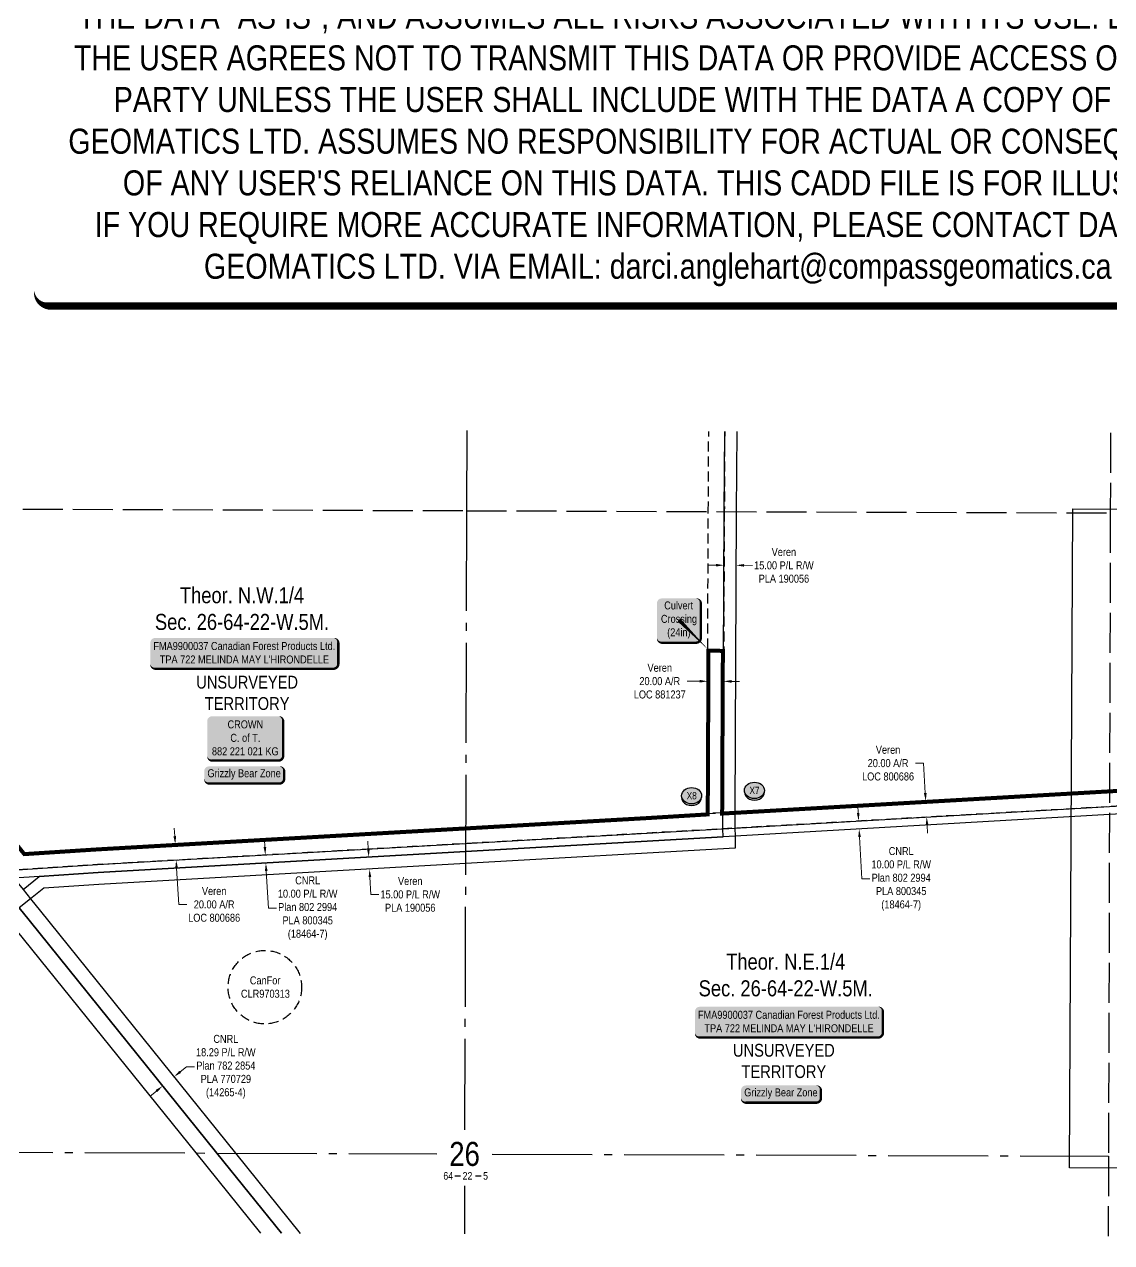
# Model space of a CAD drawing. Extents: x 482762 to 489477, y 6046532 to 6050797.
# Drawn here: x 485562 to 486922, y 6046533 to 6048056 of the extents above; entities that cross this region are included whole.
import ezdxf
from ezdxf.enums import TextEntityAlignment as Align

# ---------------------------------------------------------------- set-up
doc = ezdxf.new("R2010")
doc.units = 0
doc.header["$LTSCALE"] = 5
doc.header["$PDSIZE"] = 0.5
for name, pattern in [('foc-ACCESSROAD', [3.75, 2.5, -1.25]), ('foc-QUARTERLINE', [33, 25, -3, 2, -3]), ('foc-UNSURVEYED', [12.5, 10, -2.5])]:
    doc.linetypes.add(name, pattern=pattern)
doc.layers.get('Defpoints').update_dxf_attribs({"color": 9})
for name, color, linetype in [('10', 1, 'Continuous'), ('9', 3, 'Continuous'), ('AS-OWNER', 7, 'Continuous'), ('AS-PHOTO', 7, 'Continuous'), ('AS-SURFACE IMPACT', 7, 'Continuous'), ('AS-WILDLIFE-BLOCK', 131, 'Continuous'), ('C-AR', 13, 'foc-ACCESSROAD'), ('C-RW', 13, 'Continuous'), ('C-SYMBOL', 7, 'Continuous'), ('CG-NOTES', 7, 'Continuous'), ('F-RW', 190, 'Continuous'), ('F-WS', 190, 'foc-ACCESSROAD'), ('L-QSEC', 8, 'foc-QUARTERLINE'), ('L-SECLBL', 7, 'Continuous'), ('L-UNS-T', 3, 'Continuous'), ('L-USEC', 7, 'foc-UNSURVEYED'), ('P-CROSSINGS', 250, 'Continuous'), ('P-PROPOSED', 10, 'Continuous'), ('T-WATER-T', 170, 'Continuous')]:
    doc.layers.add(name, color=color, linetype=linetype)
for name, color, linetype, lineweight in [('C-AR-T', 13, 'Continuous', 9), ('F-RW-T', 190, 'Continuous', 9), ('F-WS-T', 190, 'Continuous', 9)]:
    doc.layers.add(name, color=color, linetype=linetype, lineweight=lineweight)
doc.layers.add('DISCLAIMER', color=7, linetype='Continuous', plot=False)
doc.styles.add('175L', font='ARIALN.TTF', dxfattribs={"height": 20})
doc.styles.add('80', font='ARIALN.TTF', dxfattribs={"height": 10})
doc.styles.add('80CG', font='ARIALN.TTF', dxfattribs={"height": 10})
doc.styles.add('80L', font='ARIALN.TTF', dxfattribs={"height": 10})
doc.styles.add('Crossing', font='ARIALN.TTF', dxfattribs={"height": 10})
doc.styles.add('SIMPLEX', font='ARIALN.TTF')
doc.dimstyles.new('Compass 5 000', dxfattribs={"dimscale": 5, "dimtxt": 9, "dimasz": 2, "dimexe": 0.2, "dimexo": 0.0625, "dimgap": 0.5, "dimtad": 0, "dimtih": 1, "dimtoh": 1, "dimzin": 0, "dimdsep": 46, "dimtxsty": '80CG', "dimcen": 0.1, "dimse1": 1, "dimse2": 1, "dimclrd": 256, "dimclrt": 256, "dimaunit": 1, "dimadec": 4, "dimazin": 0, "dimtfac": 0.06, "dimtofl": 0, "dimtmove": 0, "dimatfit": 1, "dimfxl": 0.2, "dimtolj": 1, "dimtzin": 0, "dimlwd": -1, "dimarcsym": 0})
picture_1 = doc.add_image_def('image1.png', size_in_pixel=(834, 764))

# ---------------------------------------------------------------- blocks, each defined once
blk = doc.blocks.new('L-SECLBL')
at = {"layer": '9', "color": 7}
for p, q in [((-5.1, -27.8), (-12.3, -27.8)), ((20.7, -27.8), (13.5, -27.8))]:
    blk.add_line(p, q, dxfattribs=at)
at = {"layer": '10', "color": 2, "style": 'SIMPLEX'}
blk.add_attdef('SEC', text='', height=30, dxfattribs=at).set_placement((0, 0), align=Align.MIDDLE)
at = {"layer": '10', "color": 5, "style": '80L'}
blk.add_attdef('TWP', text='', height=9.5, dxfattribs=at).set_placement((-14.4, -27.4), align=Align.MIDDLE_RIGHT)
blk.add_attdef('RGE', text='', height=9.5, dxfattribs=at).set_placement((3.6, -27.4), align=Align.MIDDLE_CENTER)
blk.add_attdef('MER', text='', height=9.5, dxfattribs=at).set_placement((23.2, -27.4), align=Align.MIDDLE_LEFT)
blk = doc.blocks.new('*U677')
h = blk.add_hatch(color=255)
edge = h.paths.add_edge_path()
edge.add_line((-111.5, -20), (111.5, -20))
edge.add_arc((111.5, -14), 6, 270, 360)
edge.add_line((117.5, -14), (117.5, 12.5))
edge.add_arc((111.5, 12.5), 6, 0, 90)
edge.add_line((111.5, 18.5), (-111.5, 18.5))
edge.add_arc((-111.5, 12.5), 6, 90, 180)
edge.add_line((-117.5, 12.5), (-117.5, -14))
edge.add_arc((-111.5, -14), 6, 180, 270)
at = {"color": 44, "flags": 128}
blk.add_lwpolyline([(-111.5, -20, 3, 3, 0), (111.5, -20, 3, 3, 0.414214), (117.5, -14, 3, 3, 0), (117.5, 12.5, 3, 0, 0.414214), (111.5, 18.5, 0, 0, 0), (-111.5, 18.5, 0, 0, 0.414214), (-117.5, 12.5, 0, 0, 0), (-117.5, -14, 0, 3, 0.414214)], format="xyseb", close=True, dxfattribs=at)
at = {"color": 44, "style": '80'}
blk.add_attdef('ENTER_TEXT_001', (-36, -5), '', height=10, dxfattribs=at)
blk = doc.blocks.new('*D688')
at = {"layer": 'C-AR-T', "transparency": 16777216}
for p, q in [((486686.5, 6047132.4), (486676.5, 6047132.4)), ((486688.6, 6047095), (486686.5, 6047132.4)), ((486690.9, 6047055), (486691.5, 6047045))]:
    blk.add_line(p, q, dxfattribs=at)
for points in [[(486690.3, 6047095), (486686.9, 6047094.9), (486689.2, 6047085)], [(486692.6, 6047055.1), (486689.2, 6047054.9), (486690.3, 6047065)]]:
    blk.add_solid(points, dxfattribs=at)
at = {"layer": 'Defpoints', "color": 0, "transparency": 16777216}
for p in [(486669.3, 6047083.8), (486689.2, 6047085), (486670.5, 6047063.8)]:
    blk.add_point(p, dxfattribs=at)
at = {"layer": 'C-AR-T', "transparency": 16777216, "insert": (486642.1, 6047132.4), "char_height": 10, "attachment_point": 5, "style": '80CG'}
blk.add_mtext('\\A1;Veren\\P20.00 A/R\\PLOC 800686', dxfattribs=at)
blk = doc.blocks.new('*D689')
at = {"layer": 'C-AR-T', "transparency": 16777216}
for p, q in [((486406.5, 6047234.8), (486391, 6047234.9)), ((486446.4, 6047234.6), (486456.4, 6047234.6))]:
    blk.add_line(p, q, dxfattribs=at)
for points in [[(486406.5, 6047236.5), (486406.4, 6047233.1), (486416.5, 6047234.7)], [(486446.5, 6047236.3), (486446.4, 6047232.9), (486436.4, 6047234.7)]]:
    blk.add_solid(points, dxfattribs=at)
at = {"layer": 'Defpoints', "color": 0, "transparency": 16777216}
for p in [(486416.5, 6047236.8), (486436.4, 6047234.7), (486436.5, 6047236.7)]:
    blk.add_point(p, dxfattribs=at)
at = {"layer": 'C-AR-T', "transparency": 16777216, "insert": (486356.7, 6047234.9), "char_height": 10, "attachment_point": 5, "style": '80CG'}
blk.add_mtext('\\A1;Veren\\P20.00 A/R\\PLOC 881237', dxfattribs=at)
blk = doc.blocks.new('*D690')
at = {"layer": 'C-AR-T', "transparency": 16777216}
for p, q in [((486427.1, 6047379.8), (486417.1, 6047379.9)), ((486462.1, 6047379.7), (486472.8, 6047379.6))]:
    blk.add_line(p, q, dxfattribs=at)
for points in [[(486427.1, 6047381.5), (486427.1, 6047378.2), (486437.1, 6047379.8)], [(486462.1, 6047381.3), (486462.1, 6047378), (486452.1, 6047379.7)]]:
    blk.add_solid(points, dxfattribs=at)
at = {"layer": 'Defpoints', "color": 0, "transparency": 16777216}
for p in [(486437.1, 6047379.8), (486437, 6047347.9), (486452, 6047347.8)]:
    blk.add_point(p, dxfattribs=at)
at = {"layer": 'C-AR-T', "transparency": 16777216, "insert": (486511.9, 6047379.6), "char_height": 10, "attachment_point": 5, "style": '80CG'}
blk.add_mtext('\\A1;Veren\\P15.00 P/L R/W\\PPLA 190056', dxfattribs=at)
blk = doc.blocks.new('*D691')
at = {"layer": 'Defpoints', "color": 0, "transparency": 16777216}
for p in [(486605.9, 6047050.1), (486615.8, 6047060.7), (486616.4, 6047050.7)]:
    blk.add_point(p, dxfattribs=at)
at = {"layer": 'F-RW-T', "transparency": 16777216}
for p, q in [((486604.7, 6047070.1), (486604.2, 6047080)), ((486606.5, 6047040.2), (486609.5, 6046987.7)), ((486609.5, 6046987.7), (486619.5, 6046987.7))]:
    blk.add_line(p, q, dxfattribs=at)
for points in [[(486606.4, 6047070.2), (486603.1, 6047070), (486605.3, 6047060.1)], [(486608.1, 6047040.2), (486604.8, 6047040.1), (486605.9, 6047050.1)]]:
    blk.add_solid(points, dxfattribs=at)
at = {"layer": 'F-RW-T', "transparency": 16777216, "insert": (486658.5, 6046987.7), "char_height": 10, "attachment_point": 5, "style": '80CG'}
blk.add_mtext('\\A1;CNRL\\P10.00 P/L R/W\\PPlan 802 2994\\PPLA 800345\\P(18464-7)', dxfattribs=at)
blk = doc.blocks.new('*U670')
h = blk.add_hatch(color=255)
edge = h.paths.add_edge_path()
edge.add_line((-41.5, -28.5), (41.5, -28.5))
edge.add_arc((41.5, -22.5), 6, 270, 360)
edge.add_line((47.5, -22.5), (47.5, 21))
edge.add_arc((41.5, 21), 6, 0, 90)
edge.add_line((41.5, 27), (-41.5, 27))
edge.add_arc((-41.5, 21), 6, 90, 180)
edge.add_line((-47.5, 21), (-47.5, -22.5))
edge.add_arc((-41.5, -22.5), 6, 180, 270)
at = {"color": 14, "flags": 128}
blk.add_lwpolyline([(-41.5, -28.5, 3, 3, 0), (41.5, -28.5, 3, 3, 0.414214), (47.5, -22.5, 3, 3, 0), (47.5, 21, 3, 0, 0.414214), (41.5, 27, 0, 0, 0), (-41.5, 27, 0, 0, 0.414214), (-47.5, 21, 0, 0, 0), (-47.5, -22.5, 0, 3, 0.414214)], format="xyseb", close=True, dxfattribs=at)
at = {"color": 14, "style": '80'}
blk.add_attdef('ENTER_TEXT_001', (-26.8, -4.9), '', height=10, dxfattribs=at)
blk = doc.blocks.new('*D692')
at = {"layer": 'C-AR-T', "transparency": 16777216}
for p, q in [((485750.5, 6047041.1), (485749.9, 6047051.1)), ((485752.8, 6047001.2), (485755.4, 6046955.8)), ((485755.4, 6046955.8), (485765.4, 6046955.8))]:
    blk.add_line(p, q, dxfattribs=at)
for points in [[(485752.2, 6047041.2), (485748.8, 6047041), (485751.1, 6047031.1)], [(485754.5, 6047001.3), (485751.1, 6047001.1), (485752.2, 6047011.2)]]:
    blk.add_solid(points, dxfattribs=at)
at = {"layer": 'Defpoints', "color": 0, "transparency": 16777216}
for p in [(485780, 6047032.8), (485752.2, 6047011.2), (485781.2, 6047012.9)]:
    blk.add_point(p, dxfattribs=at)
at = {"layer": 'C-AR-T', "transparency": 16777216, "insert": (485799.7, 6046955.8), "char_height": 10, "attachment_point": 5, "style": '80CG'}
blk.add_mtext('\\A1;Veren\\P20.00 A/R\\PLOC 800686', dxfattribs=at)
blk = doc.blocks.new('*D694')
at = {"layer": 'C-AR-T', "transparency": 16777216}
for p, q in [((485992.4, 6047025), (485991.9, 6047035)), ((485994.5, 6046990), (485995.7, 6046968.3)), ((485995.7, 6046968.3), (486005.7, 6046968.3))]:
    blk.add_line(p, q, dxfattribs=at)
for points in [[(485994.1, 6047025.1), (485990.8, 6047024.9), (485993, 6047015)], [(485996.1, 6046990.1), (485992.8, 6046989.9), (485993.9, 6047000)]]:
    blk.add_solid(points, dxfattribs=at)
at = {"layer": 'Defpoints', "color": 0, "transparency": 16777216}
for p in [(486021.4, 6047016.6), (485993.9, 6047000), (486022.3, 6047001.7)]:
    blk.add_point(p, dxfattribs=at)
at = {"layer": 'C-AR-T', "transparency": 16777216, "insert": (486044.8, 6046968.3), "char_height": 10, "attachment_point": 5, "style": '80CG'}
blk.add_mtext('\\A1;Veren\\P15.00 P/L R/W\\PPLA 190056', dxfattribs=at)
blk = doc.blocks.new('*D696')
at = {"layer": 'Defpoints', "color": 0, "transparency": 16777216}
for p in [(485749.6, 6046740.4), (485756.4, 6046731.9), (485742.2, 6046720.5)]:
    blk.add_point(p, dxfattribs=at)
at = {"layer": 'F-RW-T', "transparency": 16777216}
for p, q in [((485757.4, 6046746.6), (485765.2, 6046752.9)), ((485765.2, 6046752.9), (485775.2, 6046752.9)), ((485727.6, 6046722.6), (485719.8, 6046716.3))]:
    blk.add_line(p, q, dxfattribs=at)
for points in [[(485756.3, 6046747.9), (485758.4, 6046745.3), (485749.6, 6046740.4)], [(485726.5, 6046723.9), (485728.6, 6046721.3), (485735.4, 6046728.9)]]:
    blk.add_solid(points, dxfattribs=at)
at = {"layer": 'F-RW-T', "transparency": 16777216, "insert": (485814.3, 6046752.9), "char_height": 10, "attachment_point": 5, "style": '80CG'}
blk.add_mtext('\\A1;CNRL\\P18.29 P/L R/W\\PPlan 782 2854\\PPLA 770729\\P(14265-4)', dxfattribs=at)
blk = doc.blocks.new('*D697')
at = {"layer": 'Defpoints', "color": 0, "transparency": 16777216}
for p in [(485897.1, 6047019.5), (485864.3, 6047007.6), (485897.7, 6047009.5)]:
    blk.add_point(p, dxfattribs=at)
at = {"layer": 'F-RW-T', "transparency": 16777216}
for p, q in [((485863.2, 6047027.6), (485862.6, 6047037.6)), ((485864.9, 6046997.6), (485867.5, 6046951.1)), ((485867.5, 6046951.1), (485877.5, 6046951.1))]:
    blk.add_line(p, q, dxfattribs=at)
for points in [[(485864.8, 6047027.7), (485861.5, 6047027.5), (485863.7, 6047017.6)], [(485866.5, 6046997.7), (485863.2, 6046997.5), (485864.3, 6047007.6)]]:
    blk.add_solid(points, dxfattribs=at)
at = {"layer": 'F-RW-T', "transparency": 16777216, "insert": (485916.6, 6046951.1), "char_height": 10, "attachment_point": 5, "style": '80CG'}
blk.add_mtext('\\A1;CNRL\\P10.00 P/L R/W\\PPlan 802 2994\\PPLA 800345\\P(18464-7)', dxfattribs=at)
blk = doc.blocks.new('*U775')
h = blk.add_hatch(color=254)
edge = h.paths.add_edge_path()
edge.add_line((-21.5, -28.5), (21.5, -28.5))
edge.add_arc((21.5, -22.5), 6, 270, 360)
edge.add_line((27.5, -22.5), (27.5, 21))
edge.add_arc((21.5, 21), 6, 0, 90)
edge.add_line((21.5, 27), (-21.5, 27))
edge.add_arc((-21.5, 21), 6, 90, 180)
edge.add_line((-27.5, 21), (-27.5, -22.5))
edge.add_arc((-21.5, -22.5), 6, 180, 270)
at = {"color": 160, "flags": 128}
blk.add_lwpolyline([(-21.5, -28.5, 3, 3, 0), (21.5, -28.5, 3, 3, 0.414214), (27.5, -22.5, 3, 3, 0), (27.5, 21, 3, 0, 0.414214), (21.5, 27, 0, 0, 0), (-21.5, 27, 0, 0, 0.414214), (-27.5, 21, 0, 0, 0), (-27.5, -22.5, 0, 3, 0.414214)], format="xyseb", close=True, dxfattribs=at)
at = {"color": 160, "style": '80'}
blk.add_attdef('ENTER_TEXT_001', (-26.8, -4.9), '', height=10, dxfattribs=at)
blk = doc.blocks.new('xing2')
h = blk.add_hatch(color=50)
h.dxf.hatch_style = 1
edge = h.paths.add_edge_path()
edge.add_ellipse((0, 0), major_axis=(-12.5, 0), ratio=0.816297, start_angle=0, end_angle=360)
h = blk.add_hatch(color=250)
h.dxf.hatch_style = 1
edge = h.paths.add_edge_path()
edge.add_ellipse((0, -2), major_axis=(-12.5, 0), ratio=0.816297, start_angle=0, end_angle=180)
edge.add_line((12.5, -2), (12.5, 0))
edge.add_ellipse((0, 0), major_axis=(-12.5, 0), ratio=0.816297, start_angle=0, end_angle=180, ccw=False)
edge.add_line((-12.5, 0), (-12.5, -2))
at = {"color": 250}
blk.add_ellipse((0, 0), major_axis=(-12.5, 0), ratio=0.816297, dxfattribs=at)
blk.add_ellipse((0, -2), major_axis=(-12.5, 0), ratio=0.816297, start_param=0, end_param=3.141593, dxfattribs=at)
at = {"color": 250, "style": 'Crossing'}
blk.add_attdef('CROSSING', text='', height=9, dxfattribs=at).set_placement((0.1, 0), align=Align.MIDDLE_CENTER)
at = {"color": 250, "style": 'Crossing', "flags": 1}
for tag, p in [('OWNER', (0.1, -12.5)), ('DESCRIPTION', (0.1, -25.8)), ('LOCATION', (0.1, -39.3)), ('DWG_REF', (0.1, -52.8))]:
    blk.add_attdef(tag, text='', height=9, dxfattribs=at).set_placement(p, align=Align.MIDDLE_CENTER)
blk = doc.blocks.new('*U816')
h = blk.add_hatch(color=255)
edge = h.paths.add_edge_path()
edge.add_line((-44, -11.5), (44, -11.5))
edge.add_arc((44, -5.5), 6, 270, 360)
edge.add_line((50, -5.5), (50, 4))
edge.add_arc((44, 4), 6, 0, 90)
edge.add_line((44, 10), (-44, 10))
edge.add_arc((-44, 4), 6, 90, 180)
edge.add_line((-50, 4), (-50, -5.5))
edge.add_arc((-44, -5.5), 6, 180, 270)
at = {"color": 131, "flags": 128}
blk.add_lwpolyline([(-44, -11.5, 3, 3, 0), (44, -11.5, 3, 3, 0.414214), (50, -5.5, 3, 3, 0), (50, 4, 3, 0, 0.414214), (44, 10, 0, 0, 0), (-44, 10, 0, 0, 0.414214), (-50, 4, 0, 0, 0), (-50, -5.5, 0, 3, 0.414214)], format="xyseb", close=True, dxfattribs=at)
at = {"color": 131, "style": '80'}
blk.add_attdef('ENTER_TEXT_001', (-36, -5), '', height=10, dxfattribs=at)
blk = doc.blocks.new('Disclaimer_Legal')
at = {"layer": 'DISCLAIMER', "color": 254, "flags": 128}
blk.add_lwpolyline([(-3612.9, -1104.6, 37.5, 37.5, 0), (4096.1, -1104.6, 37.5, 37.5, 0.414214), (4171.1, -1029.6, 37.5, 37.5, 0), (4171.1, 2078.7, 37.5, 0, 0.414214), (4096.1, 2153.7, 0, 0, 0), (-3612.9, 2153.7, 0, 0, 0.414214), (-3687.9, 2078.7, 0, 0, 0), (-3687.9, -1029.6, 0, 37.5, 0.414214)], format="xyseb", close=True, dxfattribs=at)
at = {"layer": 'DISCLAIMER', "color": 254, "insert": (241.6, 533.9), "char_height": 125, "width": 7717.568, "attachment_point": 5, "style": '80'}
blk.add_mtext('NOTICE TO THE CORPORATION, PERSON &/OR PERSONS REGARDING THIS COMPUTER AIDED DESIGN AND DRAFTING (CADD) FILES. ACCEPTANCE OF THE CADD DATA IS BASED ON THE FOLLOWING DISCLAIMER WHICH COVERS ALL CADD DATA RECIEVED FROM COMPASS GEOMATICS LTD.\\P{\\fArial Narrow|b1|i0|c0|p34;DISCLAIMER}\\PCOMPASS GEOMATICS LTD. MAKES NO REPRESENTATION OR WARRANTIES, EXPRESS OR IMPLIED, WITH RESPECT TO THE REUSE OF THE DATA PROVIDED HEREWITH, REGARDLESS OF ITS FORMAT OR THE MEANS OF ITS TRANSMISSION. THERE IS NO GUARANTEE OR REPRESENTATION TO THE USER AS TO THE ACCURACY, CURRENCY, SUITABILITY OR RELIABILITY OF THIS DATA FOR ANY PURPOSE. THE USER ACCEPTS THE DATA "AS IS", AND ASSUMES ALL RISKS ASSOCIATED WITH ITS USE. BY ACCEPTANCE OF THIS DATA, THE USER AGREES NOT TO TRANSMIT THIS DATA OR PROVIDE ACCESS OR ANY PART OF IT TO ANOTHER PARTY UNLESS THE USER SHALL INCLUDE WITH THE DATA A COPY OF THIS DISCLAIMER. COMPASS GEOMATICS LTD. ASSUMES NO RESPONSIBILITY FOR ACTUAL OR CONSEQUENTIAL DAMAGE AS A RESULT OF ANY USER\'S RELIANCE ON THIS DATA. THIS CADD FILE IS FOR ILLUSTRATION PURPOSES ONLY.\\PIF YOU REQUIRE MORE ACCURATE INFORMATION, PLEASE CONTACT DARCI ANGLEHART AT COMPASS GEOMATICS LTD. VIA EMAIL: darci.anglehart@compassgeomatics.ca OR CELL: 506-961-7292', dxfattribs=at)

msp = doc.modelspace()

# ---------------------------------------------------------------- linework, layer by layer
at = {"layer": 'C-AR', "flags": 128}
for points in [[(484383.8, 6046948.842), (484483.818, 6046953.75), (484722.94, 6046965.485), (485288.896, 6047002.038), (485319.061, 6047003.985), (485461.102, 6047013.101), (485479.275, 6047014.333), (485503.892, 6047015.922), (485526.216, 6047017.364), (485538.424, 6047018.153), (485393.445, 6047197.812), (485319.964, 6047288.878), (485289.922, 6047326.108), (485188.912, 6047451.281), (485175.43, 6047467.987), (485160.552, 6047486.421), (484564.722, 6048224.807), (484538.192, 6048257.686), (484488.393, 6048319.406), (484293.591, 6048560.84), (484124.44, 6048626.273), (483805.441, 6049064.592), (483830.247, 6049064.5), (484137.149, 6048642.803), (484305.798, 6048577.565), (484488.5, 6048351.128), (484563.969, 6048257.59), (484580.288, 6048237.368), (485214.689, 6047451.189), (485290.023, 6047357.836), (485320.064, 6047320.606), (485562.854, 6047019.731), (485592.865, 6047021.67), (485633.096, 6047024.268), (485652.802, 6047025.541), (485792.412, 6047033.486), (486113.962, 6047051.8), (486339.733, 6047064.655), (486415.702, 6047069.287), (486435.701, 6047070.433), (486450.701, 6047071.292), (486918.893, 6047098.14), (486949.057, 6047099.87), (487398.72, 6047125.654), (487743.806, 6047144.554), (487984.336, 6047157.727), (488332.681, 6047176.804), (488547.351, 6047189.579), (488548.588, 6047189.653), (488578.752, 6047191.448), (488911, 6047211.216), (489079.281, 6047221.237), (489086.679, 6047225.016), (489100.561, 6047238.122), (489109.341, 6047260.874), (489105.399, 6047438.598), (489103.179, 6047538.661)], [(489154.489, 6046533.093), (489154.51, 6046538.17), (489149.928, 6046634.385), (489145.267, 6046732.276), (489145.149, 6046734.937), (489134.306, 6046792.903), (489134.014, 6046793.455), (489117.465, 6046824.763), (489108.777, 6046832.047), (489055.893, 6046876.384), (488992.368, 6047022.33), (488941.203, 6047172.99), (488938.574, 6047180.809), (488937.909, 6047182.772), (488936.306, 6047187.495), (488929.524, 6047192.286), (488919.296, 6047191.677), (488909.207, 6047191.076), (488578.704, 6047171.407), (488548.54, 6047169.611), (488333.822, 6047156.834), (487985.43, 6047137.752), (487965.457, 6047136.657), (487743.753, 6047124.517), (487399.84, 6047105.683), (486949.001, 6047079.83), (486918.837, 6047078.101), (486450.757, 6047051.191), (486435.757, 6047050.324), (486340.901, 6047044.937), (486113.902, 6047031.945), (485654.02, 6047005.575), (485553.797, 6046999.101), (485541.59, 6046998.313), (485519.266, 6046996.871), (485494.64, 6046995.28), (485476.402, 6046994.097), (485318.998, 6046983.937), (485288.832, 6046981.988), (484776.305, 6046948.885), (484761.333, 6046947.918), (484724.075, 6046945.514), (484483.751, 6046933.719), (484383.733, 6046928.811)]]:
    msp.add_lwpolyline(points, dxfattribs=at)
at = {"layer": 'C-AR'}
msp.add_lwpolyline([(486437.865, 6047546.856), (486437.411, 6047446.833), (486435.701, 6047070.433), (486415.702, 6047069.287), (486417.42, 6047446.905), (486417.875, 6047546.927)], dxfattribs=at)
at = {"layer": 'C-RW'}
for points in [[(486452.855, 6047546.803), (486452.402, 6047446.78), (486450.701, 6047071.293), (486450.757, 6047051.142), (486450.786, 6047041.236), (486450.828, 6047026.228), (486113.827, 6047006.905), (485655.593, 6046980.629), (485586.741, 6046976.182), (485570.203, 6046962.854), (485555.974, 6046951.381)], [(485560.788, 6046974.521), (485581.026, 6046990.846), (485654.68, 6046995.604), (486113.872, 6047021.934), (486435.786, 6047040.385), (486435.758, 6047050.27), (486435.701, 6047070.433), (486437.411, 6047446.833), (486437.865, 6047546.856)], [(485555.974, 6046951.381), (485568.328, 6046936.071), (485802.974, 6046645.047), (485883.824, 6046544.768)], [(485857.875, 6046544.86), (485777.07, 6046645.139), (485552.769, 6046923.521)]]:
    msp.add_lwpolyline(points, dxfattribs=at)
at = {"layer": 'F-RW'}
for points in [[(485883.829, 6046544.768), (485802.974, 6046645.047), (485568.328, 6046936.071), (485555.976, 6046951.377), (485546.561, 6046963.044), (485526.946, 6046987.353), (485521.886, 6046993.625), (485519.266, 6046996.871), (485506.491, 6047012.701), (485503.892, 6047015.922), (485319.822, 6047244.037), (485289.78, 6047281.268), (485152.485, 6047451.411), (485142.139, 6047464.229), (485127.257, 6047482.666), (485057.979, 6047568.504), (484501.768, 6048257.822)], [(486948.973, 6047069.819), (486918.808, 6047068.09), (486450.786, 6047041.236), (486435.786, 6047040.383), (486113.872, 6047021.934), (485654.68, 6046995.604), (485581.026, 6046990.846), (485549.271, 6046988.795), (485544.238, 6046995.031), (485541.59, 6046998.313), (485528.844, 6047014.108), (485526.216, 6047017.364), (485319.914, 6047273.03), (485289.872, 6047310.261), (485176.041, 6047451.327), (485163.665, 6047466.661), (485148.784, 6047485.097), (484525.328, 6048257.734)], [(484525.328, 6048257.734), (485148.784, 6047485.097), (485163.665, 6047466.661), (485176.041, 6047451.327), (485289.872, 6047310.261), (485319.913, 6047273.031), (485526.216, 6047017.364), (485528.844, 6047014.108), (485541.59, 6046998.313), (485544.238, 6046995.031), (485549.271, 6046988.795), (485560.788, 6046974.521), (485570.203, 6046962.854), (485582.515, 6046947.597), (485826.521, 6046644.964), (485907.378, 6046544.684)], [(484564.722, 6048224.807), (485160.552, 6047486.421), (485175.43, 6047467.987), (485188.912, 6047451.281), (485289.922, 6047326.108), (485319.964, 6047288.878), (485393.445, 6047197.812), (485538.424, 6047018.153), (485541.066, 6047014.878), (485541.066, 6047014.878), (485553.797, 6046999.101), (485654.02, 6047005.575), (486113.902, 6047031.945), (486340.901, 6047044.927), (486435.757, 6047050.32), (486450.757, 6047051.187), (486918.837, 6047078.101), (486949.001, 6047079.83)]]:
    msp.add_lwpolyline(points, dxfattribs=at)
at = {"layer": 'F-WS', "flags": 128}
msp.add_lwpolyline([(485909.038, 6046853.708), (485909.056, 6046852.104), (485909.018, 6046850.5), (485908.923, 6046848.899), (485908.773, 6046847.302), (485908.567, 6046845.711), (485908.306, 6046844.128), (485907.99, 6046842.556), (485907.619, 6046840.995), (485907.194, 6046839.448), (485906.715, 6046837.917), (485906.183, 6046836.404), (485905.598, 6046834.91), (485904.962, 6046833.437), (485904.275, 6046831.988), (485903.537, 6046830.564), (485902.751, 6046829.165), (485901.916, 6046827.796), (485901.033, 6046826.456), (485900.105, 6046825.148), (485899.131, 6046823.874), (485898.113, 6046822.633), (485897.053, 6046821.429), (485895.952, 6046820.263), (485894.81, 6046819.137), (485893.63, 6046818.05), (485892.412, 6046817.006), (485891.159, 6046816.004), (485889.872, 6046815.047), (485888.552, 6046814.135), (485887.201, 6046813.27), (485885.821, 6046812.453), (485884.413, 6046811.685), (485882.979, 6046810.965), (485881.521, 6046810.297), (485880.04, 6046809.68), (485878.539, 6046809.115), (485877.019, 6046808.602), (485875.482, 6046808.143), (485873.93, 6046807.738), (485872.364, 6046807.387), (485870.788, 6046807.091), (485869.202, 6046806.851), (485867.608, 6046806.666), (485866.009, 6046806.536), (485864.407, 6046806.462), (485862.803, 6046806.445), (485861.199, 6046806.483), (485859.598, 6046806.577), (485858.001, 6046806.728), (485856.41, 6046806.933), (485854.828, 6046807.194), (485853.255, 6046807.511), (485851.694, 6046807.882), (485850.147, 6046808.307), (485848.616, 6046808.786), (485847.103, 6046809.318), (485845.609, 6046809.902), (485844.137, 6046810.538), (485842.688, 6046811.226), (485841.263, 6046811.963), (485839.865, 6046812.75), (485838.495, 6046813.585), (485837.156, 6046814.467), (485835.848, 6046815.396), (485834.573, 6046816.369), (485833.333, 6046817.387), (485832.129, 6046818.447), (485830.963, 6046819.549), (485829.836, 6046820.691), (485828.749, 6046821.871), (485827.705, 6046823.088), (485826.703, 6046824.342), (485825.746, 6046825.629), (485824.835, 6046826.948), (485823.97, 6046828.299), (485823.153, 6046829.68), (485822.384, 6046831.088), (485821.665, 6046832.522), (485820.996, 6046833.98), (485820.379, 6046835.46), (485819.814, 6046836.962), (485819.302, 6046838.482), (485818.843, 6046840.019), (485818.437, 6046841.571), (485818.086, 6046843.136), (485817.791, 6046844.713), (485817.55, 6046846.299), (485817.365, 6046847.892), (485817.162, 6046851.094), (485817.144, 6046852.698), (485817.182, 6046854.301), (485817.277, 6046855.903), (485817.427, 6046857.499), (485817.632, 6046859.09), (485817.894, 6046860.673), (485818.21, 6046862.246), (485818.581, 6046863.807), (485819.006, 6046865.353), (485819.485, 6046866.884), (485820.017, 6046868.397), (485820.602, 6046869.892), (485821.238, 6046871.364), (485821.925, 6046872.813), (485822.662, 6046874.238), (485823.449, 6046875.636), (485824.284, 6046877.005), (485825.167, 6046878.345), (485826.095, 6046879.653), (485827.069, 6046880.928), (485828.086, 6046882.168), (485829.147, 6046883.372), (485830.248, 6046884.538), (485831.39, 6046885.665), (485832.57, 6046886.751), (485833.787, 6046887.796), (485835.041, 6046888.797), (485836.328, 6046889.755), (485837.648, 6046890.666), (485838.999, 6046891.531), (485840.379, 6046892.348), (485841.787, 6046893.117), (485843.221, 6046893.836), (485844.679, 6046894.505), (485846.16, 6046895.122), (485847.661, 6046895.687), (485849.181, 6046896.199), (485850.718, 6046896.658), (485852.27, 6046897.063), (485853.835, 6046897.414), (485855.412, 6046897.71), (485856.998, 6046897.951), (485858.591, 6046898.136), (485860.19, 6046898.265), (485861.793, 6046898.339), (485863.397, 6046898.357), (485865.001, 6046898.319), (485866.602, 6046898.224), (485868.199, 6046898.074), (485869.79, 6046897.868), (485871.372, 6046897.607), (485872.945, 6046897.291), (485874.505, 6046896.92), (485876.052, 6046896.495), (485877.583, 6046896.016), (485879.097, 6046895.484), (485880.591, 6046894.899), (485882.063, 6046894.263), (485883.513, 6046893.575), (485884.937, 6046892.838), (485886.335, 6046892.051), (485887.705, 6046891.216), (485889.044, 6046890.334), (485890.352, 6046889.406), (485891.627, 6046888.432), (485892.867, 6046887.414), (485894.071, 6046886.354), (485895.237, 6046885.253), (485896.364, 6046884.111), (485897.45, 6046882.931), (485898.495, 6046881.713), (485899.497, 6046880.46), (485900.454, 6046879.172), (485901.365, 6046877.853), (485902.23, 6046876.502), (485903.048, 6046875.121), (485903.816, 6046873.714), (485904.535, 6046872.28), (485905.204, 6046870.822), (485905.821, 6046869.341), (485906.386, 6046867.839), (485906.899, 6046866.32), (485907.358, 6046864.783), (485907.762, 6046863.231), (485908.113, 6046861.665), (485908.409, 6046860.089), (485908.65, 6046858.503), (485908.835, 6046856.909), (485909.038, 6046853.708)], close=True, dxfattribs=at)
at = {"layer": 'L-QSEC'}
for p, q in [((486115.458, 6047547.999), (486115.147, 6047447.994)), ((486115.147, 6047447.994), (486112.832, 6046673.968)), ((485307.888, 6046646.835), (486078.119, 6046644.091)), ((486147.4, 6046643.845), (486917.606, 6046641.101)), ((486112.622, 6046603.968), (486112.443, 6046543.952))]:
    msp.add_line(p, q, dxfattribs=at)
at = {"layer": 'L-USEC'}
for p, q in [((486920.152, 6047545.148), (486919.87, 6047445.139)), ((485310.434, 6047450.85), (486115.147, 6047447.994)), ((486115.147, 6047447.994), (486919.87, 6047445.139)), ((486919.87, 6047445.139), (486917.606, 6046641.101)), ((486917.606, 6046641.101), (486917.324, 6046541.079))]:
    msp.add_line(p, q, dxfattribs=at)
at = {"layer": 'P-PROPOSED', "const_width": 5, "flags": 128}
msp.add_lwpolyline([(486949.115, 6047098.872), (486918.95, 6047097.142), (486450.759, 6047070.294), (486434.697, 6047069.375), (486435.621, 6047272.784), (486417.627, 6047272.866), (486416.697, 6047068.346), (486339.792, 6047063.657), (486114.018, 6047050.802), (485792.469, 6047032.488), (485652.863, 6047024.543), (485633.16, 6047023.271), (485592.93, 6047020.672), (485562.401, 6047018.7), (485319.286, 6047319.979), (485289.245, 6047357.208), (485213.912, 6047450.562), (484579.51, 6048236.741), (484563.191, 6048256.963), (484487.722, 6048350.5), (484313.621, 6048566.277), (484296.577, 6048560.756), (484125.075, 6048627.099), (483806.675, 6049064.595)], dxfattribs=at)
at = {"layer": 'T-WATER-T', "color": 160, "flags": 128}
msp.add_lwpolyline([(486417.872, 6047273.699, 0, 4.989, 0), (486380.626, 6047311.386, 0, 0, 0)], format="xyseb", dxfattribs=at)

# ---------------------------------------------------------------- block references
ref = msp.add_blockref('*U775', (486380.626, 6047311.386), dxfattribs=dict(xscale=0.9973743020576024, yscale=0.9973743020576024, zscale=0.9973743020576024))
ref.add_attrib('ENTER_TEXT_001', 'Culvert', (486362.295, 6047324.574), dxfattribs={"color": 160, "height": 9.9737, "style": '80'})
ref.add_attrib('ENTER_TEXT_002', 'Crossing', (486358.209, 6047307.774), dxfattribs={"color": 160, "height": 9.9737, "style": '80'})
ref.add_attrib('ENTER_TEXT_003', '(24in)', (486366.026, 6047290.981), dxfattribs={"color": 160, "height": 9.9737, "style": '80'})
at = {"layer": 'AS-OWNER'}
ref = msp.add_blockref('*U670', (485838.509, 6047164.049), dxfattribs=dict(at, xscale=0.999478939999997, yscale=0.999478939999997, zscale=0.999478939999997))
ref.add_attrib('ENTER_TEXT_001', 'CROWN', (485816.461, 6047175.884), dxfattribs={"layer": '0', "color": 14, "height": 9.9948, "style": '80'})
ref.add_attrib('ENTER_TEXT_002', 'C. of T.', (485819.955, 6047159.049), dxfattribs={"layer": '0', "color": 14, "height": 9.9948, "style": '80'})
ref.add_attrib('ENTER_TEXT_003', '882 221 021 KG', (485796.925, 6047142.213), dxfattribs={"layer": '0', "color": 14, "height": 9.99479, "style": '80'})
at = {"layer": 'AS-SURFACE IMPACT'}
ref = msp.add_blockref('*U677', (485837.4, 6047270.422), dxfattribs=at)
ref.add_attrib('ENTER_TEXT_001', 'FMA9900037 Canadian Forest Products Ltd.', (485723.734, 6047273.84), dxfattribs={"layer": '0', "color": 44, "height": 10, "style": '80'})
ref.add_attrib('ENTER_TEXT_002', "TPA 722 MELINDA MAY L'HIRONDELLE", (485731.749, 6047256.996), dxfattribs={"layer": '0', "color": 44, "height": 10, "style": '80'})
ref = msp.add_blockref('*U677', (486518.157, 6046809.452), dxfattribs=at)
ref.add_attrib('ENTER_TEXT_001', 'FMA9900037 Canadian Forest Products Ltd.', (486404.491, 6046812.87), dxfattribs={"layer": '0', "color": 44, "height": 10, "style": '80'})
ref.add_attrib('ENTER_TEXT_002', "TPA 722 MELINDA MAY L'HIRONDELLE", (486412.506, 6046796.026), dxfattribs={"layer": '0', "color": 44, "height": 10, "style": '80'})
at = {"layer": 'AS-WILDLIFE-BLOCK', "color": 6}
ref = msp.add_blockref('*U816', (485837.243, 6047118.405), dxfattribs=at)
ref.add_attrib('ENTER_TEXT_001', 'Grizzly Bear Zone', (485791.333, 6047114.786), dxfattribs={"layer": '0', "color": 131, "height": 10, "style": '80'})
ref = msp.add_blockref('*U816', (486508.22, 6046719.519), dxfattribs=at)
ref.add_attrib('ENTER_TEXT_001', 'Grizzly Bear Zone', (486462.309, 6046715.901), dxfattribs={"layer": '0', "color": 131, "height": 10, "style": '80'})
at = {"layer": 'CG-NOTES', "xscale": 0.25, "yscale": 0.25, "zscale": 0.25}
msp.add_blockref('Disclaimer_Legal', (486496.754, 6047979.99), dxfattribs=at)
at = {"layer": 'L-SECLBL'}
msp.add_blockref('L-SECLBL', (486112.742, 6046643.968), dxfattribs=at).add_auto_attribs({'SEC': '26', 'TWP': '64', 'RGE': '22', 'MER': '5'})
at = {"layer": 'P-CROSSINGS', "xscale": 0.999476, "yscale": 0.999476, "zscale": 0.999476}
for p, values in [((486396.571, 6047091.735), {'CROSSING': 'X8'}), ((486475.063, 6047098.373), {'CROSSING': 'X7'})]:
    msp.add_blockref('xing2', p, dxfattribs=at).add_auto_attribs(values)

# ---------------------------------------------------------------- texts
at = {"layer": 'C-SYMBOL', "color": 3, "char_height": 20, "width": 215.98445, "attachment_point": 2, "style": '175L'}
for s, insert in [('Theor. N.W.1/4 \\PSec. 26-64-22-W.5M.', (485834.526, 6047352.316)), ('Theor. N.E.1/4 \\PSec. 26-64-22-W.5M.', (486514.163, 6046894.306))]:
    msp.add_mtext(s, dxfattribs=dict(at, insert=insert))
at = {"layer": 'F-WS-T', "insert": (485835.104, 6046865.896), "char_height": 10, "attachment_point": 1, "style": '80L'}
msp.add_mtext_dynamic_manual_height_columns('\\pi9.2202;CanFor\\P\\pi-1.8985;CLR970313', width=56.24394, gutter_width=49.974, heights=[0], dxfattribs=at)
at = {"layer": 'L-UNS-T', "color": 3, "char_height": 16, "attachment_point": 5, "style": '80L'}
for insert in [(485840.902, 6047220.182), (486511.815, 6046760.077)]:
    msp.add_mtext_dynamic_manual_height_columns('UNSURVEYED TERRITORY', width=126.34788, gutter_width=47.475, heights=[0], dxfattribs=dict(at, insert=insert))

# ---------------------------------------------------------------- dimensions: what is measured, and where the dimension line sits
at = {"layer": 'C-AR-T'}
for base, p1, p2, angle, text, picture, middle in [((486437.107, 6047379.785), (486451.954, 6047347.813), (486436.962, 6047347.881), 179.739645, 'Veren\\P15.00 P/L R/W\\PPLA 190056', '*D690', (486511.86, 6047379.623)), ((486436.447, 6047234.653), (486416.464, 6047236.752), (486436.456, 6047236.661), 359.739645, 'Veren\\P20.00 A/R\\PLOC 881237', '*D689', (486356.694, 6047234.859)), ((486689.17, 6047084.967), (486670.468, 6047063.822), (486669.321, 6047083.829), 93.28197, 'Veren\\P20.00 A/R\\PLOC 800686', '*D688', (486642.15, 6047132.39)), ((485752.222, 6047011.206), (485780.028, 6047032.781), (485781.17, 6047012.866), 273.281776, 'Veren\\P20.00 A/R\\PLOC 800686', '*D692', (485799.702, 6046955.764)), ((485993.878, 6047000.027), (486021.407, 6047016.632), (486022.265, 6047001.654), 273.281748, 'Veren\\P15.00 P/L R/W\\PPLA 190056', '*D694', (486044.781, 6046968.325))]:
    dim = msp.add_linear_dim(base=base, p1=p1, p2=p2, angle=angle, text=text, dimstyle='Compass 5 000', dxfattribs=at)
    dim.commit()
    dim.dimension.update_dxf_attribs({"geometry": picture, "text_midpoint": middle, "dimtype": 161})
at = {"layer": 'F-RW-T'}
for base, p1, p2, angle, text, picture, middle in [((486605.878, 6047050.135), (486615.78, 6047060.676), (486616.351, 6047050.736), 273.283813, 'CNRL\\P10.00 P/L R/W\\PPlan 802 2994\\PPLA 800345\\P(18464-7)', '*D691', (486658.543, 6046987.749)), ((485864.298, 6047007.623), (485897.084, 6047019.512), (485897.656, 6047009.536), 273.281783, 'CNRL\\P10.00 P/L R/W\\PPlan 802 2994\\PPLA 800345\\P(18464-7)', '*D697', (485916.625, 6046951.097)), ((485749.604, 6046740.362), (485742.157, 6046720.476), (485756.387, 6046731.949), 38.878464, 'CNRL\\P18.29 P/L R/W\\PPlan 782 2854\\PPLA 770729\\P(14265-4)', '*D696', (485814.259, 6046752.916))]:
    dim = msp.add_linear_dim(base=base, p1=p1, p2=p2, angle=angle, text=text, dimstyle='Compass 5 000', dxfattribs=at)
    dim.commit()
    dim.dimension.update_dxf_attribs({"geometry": picture, "text_midpoint": middle, "dimtype": 161})

# ---------------------------------------------------------------- pictures from other files: only their frames are drawn
at = {"layer": 'AS-PHOTO'}
image = msp.add_image(picture_1, insert=(486869.071, 6046626.702), size_in_units=(899.003, 823.547), rotation=-0.275491, dxfattribs=at)
image.dxf.flags = 7

doc.saveas('drawing.dxf')
